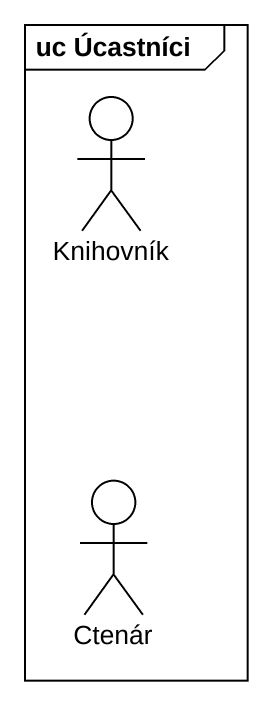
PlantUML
@startuml
mainframe uc Úcastníci
actor Knihovník
actor Ctenár
@enduml
